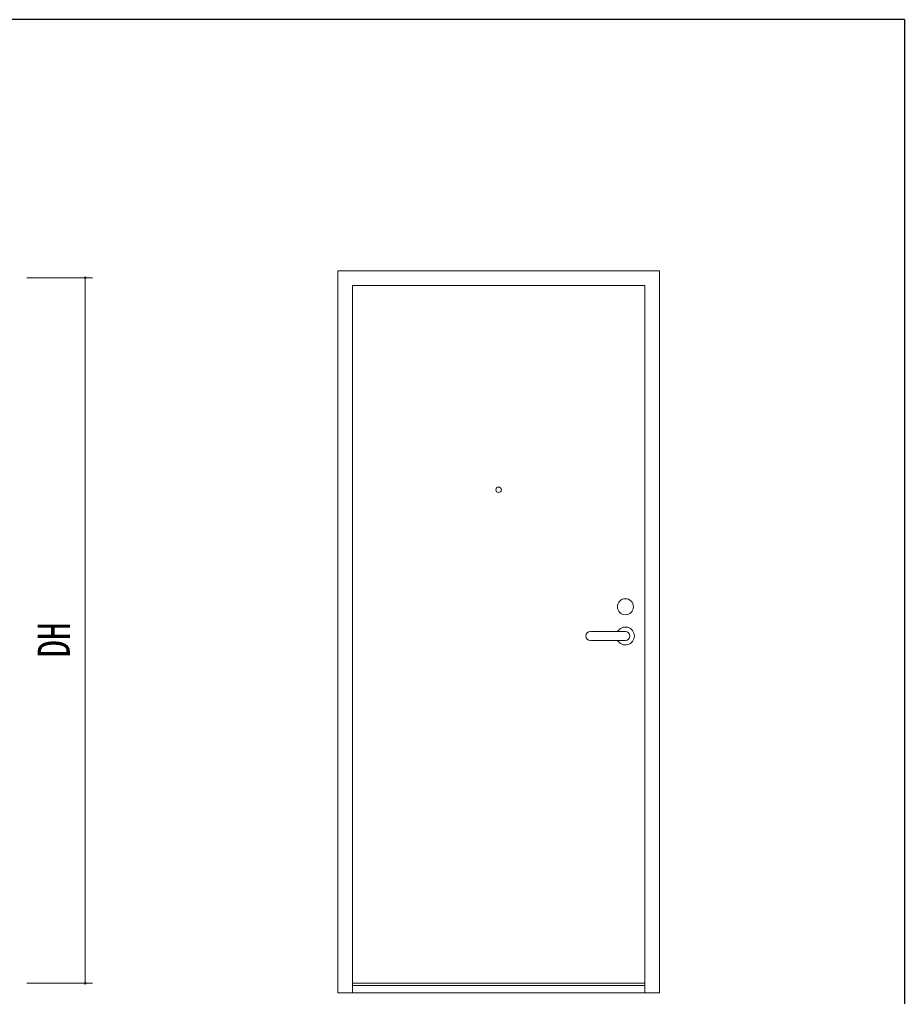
# Model space of a CAD drawing. Units: millimetres, scale not verified. Extents: x -397 to 397, y -282 to 282.
# Drawn here: x 255.1 to 376.1, y 145.7 to 279.3 of the extents above; entities that cross this region are included whole.
import ezdxf
from ezdxf.enums import TextEntityAlignment as Align

# ---------------------------------------------------------------- set-up
doc = ezdxf.new("R2010")
doc.units = ezdxf.units.MM
doc.header["$LTSCALE"] = 2
doc.layers.add('0-5_YKK_A1', color=4, linetype='Continuous', lineweight=18)
doc.layers.add('0-6_YKK_D', color=6, linetype='Continuous', lineweight=18)
doc.layers.add('0-7_YKK_ZWAK', color=7, linetype='Continuous')
doc.styles.add('ＭＳ ゴシック', font='')
doc.styles.get('ＭＳ ゴシック').set_extended_font_data('MS Gothic')

msp = doc.modelspace()

# ---------------------------------------------------------------- linework, layer by layer
at = {"layer": '0-5_YKK_A1'}
for p, q in [((298.582, 244.943), (298.582, 146.193)), ((342.582, 244.943), (298.582, 244.943)), ((342.582, 146.193), (342.582, 244.943)), ((300.582, 242.943), (300.582, 146.193)), ((300.582, 242.943), (340.582, 242.943)), ((340.582, 146.193), (340.582, 242.943)), ((333.132, 195.593), (337.932, 195.593)), ((337.932, 194.393), (333.132, 194.393)), ((340.582, 147.493), (300.582, 147.493)), ((340.582, 147.193), (300.582, 147.193)), ((298.582, 146.193), (342.582, 146.193))]:
    msp.add_line(p, q, dxfattribs=at)
for centre, radius in [((320.582, 214.993), 0.375), ((337.932, 198.993), 1.1), ((337.932, 198.993), 1.1)]:
    msp.add_circle(centre, radius, dxfattribs=at)
for centre, radius, start, end in [((333.132, 194.993), 0.6, 90, 270), ((337.932, 194.993), 1.225, 209.32713, 150.6728), ((337.932, 194.993), 0.6, 270, 90), ((337.932, 194.993), 0.6, 270, 90)]:
    msp.add_arc(centre, radius, start, end, dxfattribs=at)
at = {"layer": '0-6_YKK_D'}
for p, q in [((256.053, 243.993), (265.053, 243.993)), ((264.053, 243.993), (264.053, 147.493)), ((256.053, 147.493), (265.053, 147.493))]:
    msp.add_line(p, q, dxfattribs=at)
for centre, start, end in [((264.053, 243.993), 90, 270), ((264.053, 243.993), 270, 90), ((264.053, 147.493), 90, 270), ((264.053, 147.493), 270, 90)]:
    msp.add_arc(centre, 0.106, start, end, dxfattribs=at)
at = {"layer": '0-7_YKK_ZWAK'}
for q in [(-393.9, 279.3), (376.1, -245.7)]:
    msp.add_line((376.1, 279.3), q, dxfattribs=at)

# ---------------------------------------------------------------- texts
at = {"layer": '0-6_YKK_D', "style": 'ＭＳ ゴシック', "width": 0.8}
msp.add_text('DH', height=4.399, rotation=90, dxfattribs=at).set_placement((263.253, 192.043), align=Align.BOTTOM_LEFT)

doc.saveas('drawing.dxf')
